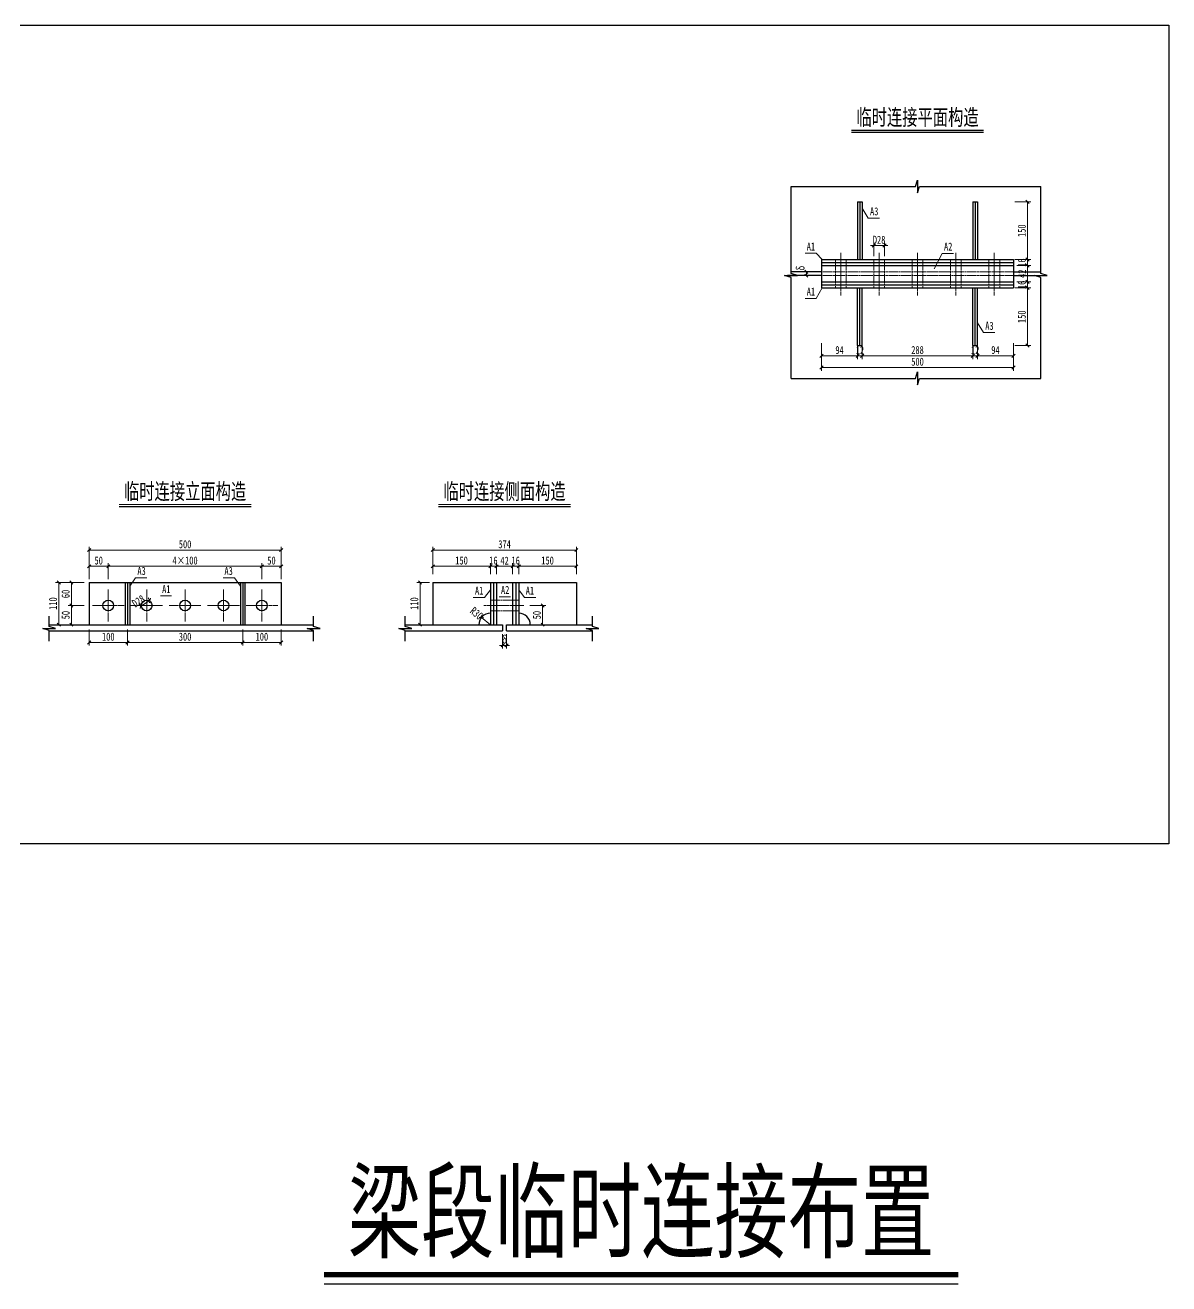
# Model space of a CAD drawing. Header units: millimetres. Extents: x 144887 to 156007, y -97691 to -90952.
# Drawn here: x 149073 to 152051, y -94229 to -90952 of the extents above; entities that cross this region are included whole.
import ezdxf
from ezdxf.enums import TextEntityAlignment as Align

# ---------------------------------------------------------------- set-up
doc = ezdxf.new("R2010")
doc.units = ezdxf.units.MM
doc.linetypes.add('CENTER2', pattern=[28.575, 19.05, -3.175, 3.175, -3.175])
doc.linetypes.add('DASHED', pattern=[0.75, 0.5, -0.25])
doc.layers.get('Defpoints').update_dxf_attribs({"color": 8})
for name, color, linetype, lineweight in [('中心线', 2, 'CENTER2', 15), ('文字', 7, 'Continuous', 15), ('标注线及字体', 2, 'Continuous', 15), ('细实线', 4, 'Continuous', 15), ('虚线', 7, 'DASHED', 13), ('钢板粗线', 1, 'Continuous', 25)]:
    doc.layers.add(name, color=color, linetype=linetype, lineweight=lineweight)
doc.styles.add('111', font='', dxfattribs={"width": 0.7})
doc.styles.add('BM_Dim', font='', dxfattribs={"width": 0.85})
doc.styles.get('111').set_extended_font_data('仿宋_GB2312')
doc.styles.get('BM_Dim').set_extended_font_data('仿宋_GB2312')
doc.dimstyles.new('200', dxfattribs={"dimscale": 0, "dimtxt": 2.5, "dimasz": 1, "dimexe": 1, "dimexo": 1, "dimgap": 0.6, "dimtad": 1, "dimdec": 0, "dimdsep": 46, "dimtxsty": '111', "dimblk": 'OBLIQUE', "dimcen": 0, "dimclrd": 4, "dimclre": 4, "dimclrt": 4, "dimadec": 1, "dimazin": 2, "dimtfac": 1, "dimtdec": 0, "dimtix": 1, "dimtmove": 2, "dimatfit": 3, "dimfxl": 4, "dimfxlon": 1, "dimtolj": 1, "dimlwd": -1, "dimlwe": -1, "dimarcsym": 0})

# ---------------------------------------------------------------- blocks, each defined once
blk = doc.blocks.new('_Oblique')
at = {"color": 0, "linetype": 'ByBlock', "lineweight": -2}
blk.add_line((-0.5, -0.5), (0.5, 0.5), dxfattribs=at)
blk = doc.blocks.new('*D816')
at = {"layer": 'Defpoints', "color": 0}
for p in [(149239.2, -92360.7), (149239.2, -92403), (149289.2, -92408)]:
    blk.add_point(p, dxfattribs=at)
at = {"layer": '细实线', "color": 4}
for p, q in [((149239.2, -92394), (149239.2, -92352.4)), ((149289.2, -92394), (149289.2, -92352.4)), ((149289.2, -92360.7), (149239.2, -92360.7))]:
    blk.add_line(p, q, dxfattribs=at)
at = {"layer": '细实线', "color": 4, "xscale": 8.333333333333332, "yscale": 8.333333333333332, "zscale": 8.333333333333332, "rotation": 180}
blk.add_blockref('_Oblique', (149239.2, -92360.7), dxfattribs=at)
at = {"layer": '细实线', "color": 4, "xscale": 8.333333333333332, "yscale": 8.333333333333332, "zscale": 8.333333333333332}
blk.add_blockref('_Oblique', (149289.2, -92360.7), dxfattribs=at)
at = {"layer": '细实线', "color": 4, "insert": (149264.2, -92345.8), "char_height": 20.83, "attachment_point": 5, "style": '111'}
blk.add_mtext('\\A1;50', dxfattribs=at)
blk = doc.blocks.new('*D817')
at = {"layer": 'Defpoints', "color": 0}
for p in [(149289.2, -92360.7), (149289.2, -92403), (149689.2, -92403)]:
    blk.add_point(p, dxfattribs=at)
at = {"layer": '细实线', "color": 4}
for p, q in [((149289.2, -92394), (149289.2, -92352.4)), ((149689.2, -92394), (149689.2, -92352.4)), ((149689.2, -92360.7), (149289.2, -92360.7))]:
    blk.add_line(p, q, dxfattribs=at)
at = {"layer": '细实线', "color": 4, "xscale": 8.333333333333332, "yscale": 8.333333333333332, "zscale": 8.333333333333332, "rotation": 180}
blk.add_blockref('_Oblique', (149289.2, -92360.7), dxfattribs=at)
at = {"layer": '细实线', "color": 4, "xscale": 8.333333333333332, "yscale": 8.333333333333332, "zscale": 8.333333333333332}
blk.add_blockref('_Oblique', (149689.2, -92360.7), dxfattribs=at)
at = {"layer": '细实线', "color": 4, "insert": (149489.2, -92345.8), "char_height": 20.83, "attachment_point": 5, "style": '111'}
blk.add_mtext('\\A1;4×100', dxfattribs=at)
blk = doc.blocks.new('*D818')
at = {"layer": 'Defpoints', "color": 0}
for p in [(149739.2, -92360.7), (149689.2, -92403), (149739.2, -92403)]:
    blk.add_point(p, dxfattribs=at)
at = {"layer": '细实线', "color": 4}
for p, q in [((149689.2, -92394), (149689.2, -92352.4)), ((149739.2, -92394), (149739.2, -92352.4)), ((149689.2, -92360.7), (149739.2, -92360.7))]:
    blk.add_line(p, q, dxfattribs=at)
at = {"layer": '细实线', "color": 4, "xscale": 8.333333333333332, "yscale": 8.333333333333332, "zscale": 8.333333333333332, "rotation": 180}
blk.add_blockref('_Oblique', (149689.2, -92360.7), dxfattribs=at)
at = {"layer": '细实线', "color": 4, "xscale": 8.333333333333332, "yscale": 8.333333333333332, "zscale": 8.333333333333332}
blk.add_blockref('_Oblique', (149739.2, -92360.7), dxfattribs=at)
at = {"layer": '细实线', "color": 4, "insert": (149714.2, -92345.8), "char_height": 20.83, "attachment_point": 5, "style": '111'}
blk.add_mtext('\\A1;50', dxfattribs=at)
blk = doc.blocks.new('*D819')
at = {"layer": 'Defpoints', "color": 0}
for p in [(149739.2, -92318.4), (149239.2, -92389.3), (149739.2, -92389.3)]:
    blk.add_point(p, dxfattribs=at)
at = {"layer": '细实线', "color": 4}
for p, q in [((149239.2, -92351.8), (149239.2, -92310.1)), ((149239.2, -92318.4), (149739.2, -92318.4)), ((149739.2, -92351.8), (149739.2, -92310.1))]:
    blk.add_line(p, q, dxfattribs=at)
at = {"layer": '细实线', "color": 4, "xscale": 8.333333333333332, "yscale": 8.333333333333332, "zscale": 8.333333333333332, "rotation": 180}
blk.add_blockref('_Oblique', (149239.2, -92318.4), dxfattribs=at)
at = {"layer": '细实线', "color": 4, "xscale": 8.333333333333332, "yscale": 8.333333333333332, "zscale": 8.333333333333332}
blk.add_blockref('_Oblique', (149739.2, -92318.4), dxfattribs=at)
at = {"layer": '细实线', "color": 4, "insert": (149489.2, -92303.5), "char_height": 20.83, "attachment_point": 5, "style": '111'}
blk.add_mtext('\\A1;500', dxfattribs=at)
blk = doc.blocks.new('*D820')
at = {"layer": 'Defpoints', "color": 0}
for p in [(149252.9, -92402.8), (149193.1, -92462.8), (149252.9, -92462.8)]:
    blk.add_point(p, dxfattribs=at)
at = {"layer": '细实线', "color": 4}
for p, q in [((149226.4, -92402.8), (149184.7, -92402.8)), ((149193.1, -92402.8), (149193.1, -92462.8)), ((149226.4, -92462.8), (149184.7, -92462.8))]:
    blk.add_line(p, q, dxfattribs=at)
at = {"layer": '细实线', "color": 4, "xscale": 8.333333333333332, "yscale": 8.333333333333332, "zscale": 8.333333333333332}
for p, rotation in [((149193.1, -92402.8), 90), ((149193.1, -92462.8), 270)]:
    blk.add_blockref('_Oblique', p, dxfattribs=dict(at, rotation=rotation))
at = {"layer": '细实线', "color": 4, "insert": (149178.2, -92432.8), "char_height": 20.83, "attachment_point": 5, "rotation": 90, "style": '111'}
blk.add_mtext('\\A1;60', dxfattribs=at)
blk = doc.blocks.new('*D821')
at = {"layer": 'Defpoints', "color": 0}
for p in [(149287.4, -92462.8), (149193.1, -92512.8), (149258, -92512.8)]:
    blk.add_point(p, dxfattribs=at)
at = {"layer": '细实线', "color": 4}
for p, q in [((149226.4, -92462.8), (149184.7, -92462.8)), ((149193.1, -92462.8), (149193.1, -92512.8)), ((149226.4, -92512.8), (149184.7, -92512.8))]:
    blk.add_line(p, q, dxfattribs=at)
at = {"layer": '细实线', "color": 4, "xscale": 8.333333333333332, "yscale": 8.333333333333332, "zscale": 8.333333333333332}
for p, rotation in [((149193.1, -92462.8), 90), ((149193.1, -92512.8), 270)]:
    blk.add_blockref('_Oblique', p, dxfattribs=dict(at, rotation=rotation))
at = {"layer": '细实线', "color": 4, "insert": (149178.2, -92487.8), "char_height": 20.83, "attachment_point": 5, "rotation": 90, "style": '111'}
blk.add_mtext('\\A1;50', dxfattribs=at)
blk = doc.blocks.new('*D822')
at = {"layer": 'Defpoints', "color": 0}
for p in [(149239.2, -92402.8), (149160.2, -92512.8), (149239.2, -92512.8)]:
    blk.add_point(p, dxfattribs=at)
at = {"layer": '细实线', "color": 4}
for p, q in [((149193.5, -92402.8), (149151.8, -92402.8)), ((149160.2, -92402.8), (149160.2, -92512.8)), ((149193.5, -92512.8), (149151.8, -92512.8))]:
    blk.add_line(p, q, dxfattribs=at)
at = {"layer": '细实线', "color": 4, "xscale": 8.333333333333332, "yscale": 8.333333333333332, "zscale": 8.333333333333332}
for p, rotation in [((149160.2, -92402.8), 90), ((149160.2, -92512.8), 270)]:
    blk.add_blockref('_Oblique', p, dxfattribs=dict(at, rotation=rotation))
at = {"layer": '细实线', "color": 4, "insert": (149145.3, -92457.8), "char_height": 20.83, "attachment_point": 5, "rotation": 90, "style": '111'}
blk.add_mtext('\\A1;110', dxfattribs=at)
blk = doc.blocks.new('*D823')
at = {"layer": 'Defpoints', "color": 0}
for p in [(149239.2, -92512.8), (149339.2, -92512.8), (149339.2, -92559.1)]:
    blk.add_point(p, dxfattribs=at)
at = {"layer": '细实线', "color": 4}
for p, q in [((149239.2, -92525.7), (149239.2, -92567.4)), ((149339.2, -92525.7), (149339.2, -92567.4)), ((149239.2, -92559.1), (149339.2, -92559.1))]:
    blk.add_line(p, q, dxfattribs=at)
at = {"layer": '细实线', "color": 4, "xscale": 8.333333333333332, "yscale": 8.333333333333332, "zscale": 8.333333333333332, "rotation": 180}
blk.add_blockref('_Oblique', (149239.2, -92559.1), dxfattribs=at)
at = {"layer": '细实线', "color": 4, "xscale": 8.333333333333332, "yscale": 8.333333333333332, "zscale": 8.333333333333332}
blk.add_blockref('_Oblique', (149339.2, -92559.1), dxfattribs=at)
at = {"layer": '细实线', "color": 4, "insert": (149289.2, -92544.2), "char_height": 20.83, "attachment_point": 5, "style": '111'}
blk.add_mtext('\\A1;100', dxfattribs=at)
blk = doc.blocks.new('*D824')
at = {"layer": 'Defpoints', "color": 0}
for p in [(149339.2, -92512.8), (149639.2, -92512.8), (149639.2, -92559.1)]:
    blk.add_point(p, dxfattribs=at)
at = {"layer": '细实线', "color": 4}
for p, q in [((149339.2, -92525.7), (149339.2, -92567.4)), ((149639.2, -92525.7), (149639.2, -92567.4)), ((149339.2, -92559.1), (149639.2, -92559.1))]:
    blk.add_line(p, q, dxfattribs=at)
at = {"layer": '细实线', "color": 4, "xscale": 8.333333333333332, "yscale": 8.333333333333332, "zscale": 8.333333333333332, "rotation": 180}
blk.add_blockref('_Oblique', (149339.2, -92559.1), dxfattribs=at)
at = {"layer": '细实线', "color": 4, "xscale": 8.333333333333332, "yscale": 8.333333333333332, "zscale": 8.333333333333332}
blk.add_blockref('_Oblique', (149639.2, -92559.1), dxfattribs=at)
at = {"layer": '细实线', "color": 4, "insert": (149489.2, -92544.2), "char_height": 20.83, "attachment_point": 5, "style": '111'}
blk.add_mtext('\\A1;300', dxfattribs=at)
blk = doc.blocks.new('*D825')
at = {"layer": 'Defpoints', "color": 0}
for p in [(149639.2, -92512.8), (149739.2, -92512.8), (149639.2, -92559.1)]:
    blk.add_point(p, dxfattribs=at)
at = {"layer": '细实线', "color": 4}
for p, q in [((149639.2, -92525.7), (149639.2, -92567.4)), ((149739.2, -92525.7), (149739.2, -92567.4)), ((149739.2, -92559.1), (149639.2, -92559.1))]:
    blk.add_line(p, q, dxfattribs=at)
at = {"layer": '细实线', "color": 4, "xscale": 8.333333333333332, "yscale": 8.333333333333332, "zscale": 8.333333333333332, "rotation": 180}
blk.add_blockref('_Oblique', (149639.2, -92559.1), dxfattribs=at)
at = {"layer": '细实线', "color": 4, "xscale": 8.333333333333332, "yscale": 8.333333333333332, "zscale": 8.333333333333332}
blk.add_blockref('_Oblique', (149739.2, -92559.1), dxfattribs=at)
at = {"layer": '细实线', "color": 4, "insert": (149689.2, -92544.2), "char_height": 20.83, "attachment_point": 5, "style": '111'}
blk.add_mtext('\\A1;100', dxfattribs=at)
blk = doc.blocks.new('*D826')
at = {"layer": 'Defpoints', "color": 0}
for p in [(149397.6, -92449.8), (149401.1, -92455.4), (149377.4, -92470.3)]:
    blk.add_point(p, dxfattribs=at)
at = {"layer": '细实线', "color": 4}
for p, q in [((149373.9, -92464.7), (149397.6, -92449.8)), ((149397.6, -92449.8), (149393.2, -92442.8)), ((149373.9, -92464.7), (149369.5, -92457.7))]:
    blk.add_line(p, q, dxfattribs=at)
at = {"layer": '细实线', "color": 4, "xscale": 8.333333333333332, "yscale": 8.333333333333332, "zscale": 8.333333333333332}
for p, rotation in [((149397.6, -92449.8), 32.07266746286147), ((149373.9, -92464.7), 212.0726674628615)]:
    blk.add_blockref('_Oblique', p, dxfattribs=dict(at, rotation=rotation))
at = {"layer": '细实线', "color": 4, "insert": (149367.7, -92451.5), "char_height": 20.83, "attachment_point": 5, "rotation": 32.0727, "style": '111'}
blk.add_mtext('\\A1;D28', dxfattribs=at)
blk = doc.blocks.new('*D827')
at = {"layer": 'Defpoints', "color": 0}
for p in [(150134.1, -92389.3), (150284.1, -92360.7), (150284.1, -92389.3)]:
    blk.add_point(p, dxfattribs=at)
at = {"layer": '细实线', "color": 4}
for p, q in [((150134.1, -92381), (150134.1, -92352.4)), ((150284.1, -92381), (150284.1, -92352.4)), ((150134.1, -92360.7), (150284.1, -92360.7))]:
    blk.add_line(p, q, dxfattribs=at)
at = {"layer": '细实线', "color": 4, "xscale": 8.333333333333332, "yscale": 8.333333333333332, "zscale": 8.333333333333332, "rotation": 180}
blk.add_blockref('_Oblique', (150134.1, -92360.7), dxfattribs=at)
at = {"layer": '细实线', "color": 4, "xscale": 8.333333333333332, "yscale": 8.333333333333332, "zscale": 8.333333333333332}
blk.add_blockref('_Oblique', (150284.1, -92360.7), dxfattribs=at)
at = {"layer": '细实线', "color": 4, "insert": (150209.1, -92345.8), "char_height": 20.83, "attachment_point": 5, "style": '111'}
blk.add_mtext('\\A1;150', dxfattribs=at)
blk = doc.blocks.new('*D828')
at = {"layer": 'Defpoints', "color": 0}
for p in [(150284.1, -92389.3), (150300.1, -92360.7), (150300.1, -92389.3)]:
    blk.add_point(p, dxfattribs=at)
at = {"layer": '细实线', "color": 4}
for p, q in [((150284.1, -92381), (150284.1, -92352.4)), ((150300.1, -92381), (150300.1, -92352.4)), ((150284.1, -92360.7), (150275.7, -92360.7)), ((150284.1, -92360.7), (150300.1, -92360.7)), ((150300.1, -92360.7), (150308.4, -92360.7))]:
    blk.add_line(p, q, dxfattribs=at)
at = {"layer": '细实线', "color": 4, "xscale": 8.333333333333332, "yscale": 8.333333333333332, "zscale": 8.333333333333332}
blk.add_blockref('_Oblique', (150284.1, -92360.7), dxfattribs=at)
at = {"layer": '细实线', "color": 4, "xscale": 8.333333333333332, "yscale": 8.333333333333332, "zscale": 8.333333333333332, "rotation": 180}
blk.add_blockref('_Oblique', (150300.1, -92360.7), dxfattribs=at)
at = {"layer": '细实线', "color": 4, "insert": (150292.1, -92345.8), "char_height": 20.83, "attachment_point": 5, "style": '111'}
blk.add_mtext('\\A1;16', dxfattribs=at)
blk = doc.blocks.new('*D829')
at = {"layer": 'Defpoints', "color": 0}
for p in [(150300.1, -92389.3), (150342.1, -92360.7), (150342.1, -92389.3)]:
    blk.add_point(p, dxfattribs=at)
at = {"layer": '细实线', "color": 4}
for p, q in [((150300.1, -92381), (150300.1, -92352.4)), ((150342.1, -92381), (150342.1, -92352.4)), ((150300.1, -92360.7), (150342.1, -92360.7))]:
    blk.add_line(p, q, dxfattribs=at)
at = {"layer": '细实线', "color": 4, "xscale": 8.333333333333332, "yscale": 8.333333333333332, "zscale": 8.333333333333332, "rotation": 180}
blk.add_blockref('_Oblique', (150300.1, -92360.7), dxfattribs=at)
at = {"layer": '细实线', "color": 4, "xscale": 8.333333333333332, "yscale": 8.333333333333332, "zscale": 8.333333333333332}
blk.add_blockref('_Oblique', (150342.1, -92360.7), dxfattribs=at)
at = {"layer": '细实线', "color": 4, "insert": (150321.1, -92346), "char_height": 20.83, "attachment_point": 5, "style": '111'}
blk.add_mtext('\\A1;42', dxfattribs=at)
blk = doc.blocks.new('*D830')
at = {"layer": 'Defpoints', "color": 0}
for p in [(150358.1, -92360.7), (150358.1, -92389.3), (150508.1, -92389.3)]:
    blk.add_point(p, dxfattribs=at)
at = {"layer": '细实线', "color": 4}
for p, q in [((150358.1, -92381), (150358.1, -92352.4)), ((150508.1, -92381), (150508.1, -92352.4)), ((150508.1, -92360.7), (150358.1, -92360.7))]:
    blk.add_line(p, q, dxfattribs=at)
at = {"layer": '细实线', "color": 4, "xscale": 8.333333333333332, "yscale": 8.333333333333332, "zscale": 8.333333333333332, "rotation": 180}
blk.add_blockref('_Oblique', (150358.1, -92360.7), dxfattribs=at)
at = {"layer": '细实线', "color": 4, "xscale": 8.333333333333332, "yscale": 8.333333333333332, "zscale": 8.333333333333332}
blk.add_blockref('_Oblique', (150508.1, -92360.7), dxfattribs=at)
at = {"layer": '细实线', "color": 4, "insert": (150433.1, -92345.8), "char_height": 20.83, "attachment_point": 5, "style": '111'}
blk.add_mtext('\\A1;150', dxfattribs=at)
blk = doc.blocks.new('*D831')
at = {"layer": 'Defpoints', "color": 0}
for p in [(150342.1, -92360.7), (150342.1, -92389.3), (150358.1, -92389.3)]:
    blk.add_point(p, dxfattribs=at)
at = {"layer": '细实线', "color": 4}
for p, q in [((150342.1, -92381), (150342.1, -92352.4)), ((150358.1, -92381), (150358.1, -92352.4)), ((150342.1, -92360.7), (150333.7, -92360.7)), ((150358.1, -92360.7), (150342.1, -92360.7)), ((150358.1, -92360.7), (150366.4, -92360.7))]:
    blk.add_line(p, q, dxfattribs=at)
at = {"layer": '细实线', "color": 4, "xscale": 8.333333333333332, "yscale": 8.333333333333332, "zscale": 8.333333333333332}
blk.add_blockref('_Oblique', (150342.1, -92360.7), dxfattribs=at)
at = {"layer": '细实线', "color": 4, "xscale": 8.333333333333332, "yscale": 8.333333333333332, "zscale": 8.333333333333332, "rotation": 180}
blk.add_blockref('_Oblique', (150358.1, -92360.7), dxfattribs=at)
at = {"layer": '细实线', "color": 4, "insert": (150350.1, -92345.8), "char_height": 20.83, "attachment_point": 5, "style": '111'}
blk.add_mtext('\\A1;16', dxfattribs=at)
blk = doc.blocks.new('*D832')
at = {"layer": 'Defpoints', "color": 0}
for p in [(150508.1, -92318.4), (150134.1, -92389.3), (150508.1, -92389.3)]:
    blk.add_point(p, dxfattribs=at)
at = {"layer": '细实线', "color": 4}
for p, q in [((150134.1, -92351.8), (150134.1, -92310.1)), ((150134.1, -92318.4), (150508.1, -92318.4)), ((150508.1, -92351.8), (150508.1, -92310.1))]:
    blk.add_line(p, q, dxfattribs=at)
at = {"layer": '细实线', "color": 4, "xscale": 8.333333333333332, "yscale": 8.333333333333332, "zscale": 8.333333333333332, "rotation": 180}
blk.add_blockref('_Oblique', (150134.1, -92318.4), dxfattribs=at)
at = {"layer": '细实线', "color": 4, "xscale": 8.333333333333332, "yscale": 8.333333333333332, "zscale": 8.333333333333332}
blk.add_blockref('_Oblique', (150508.1, -92318.4), dxfattribs=at)
at = {"layer": '细实线', "color": 4, "insert": (150321.1, -92303.5), "char_height": 20.83, "attachment_point": 5, "style": '111'}
blk.add_mtext('\\A1;374', dxfattribs=at)
blk = doc.blocks.new('*D833')
at = {"layer": 'Defpoints', "color": 0}
for p in [(150134.1, -92402.8), (150101, -92512.8), (150134.1, -92512.8)]:
    blk.add_point(p, dxfattribs=at)
at = {"layer": '细实线', "color": 4}
for p, q in [((150125.7, -92402.8), (150092.6, -92402.8)), ((150101, -92402.8), (150101, -92512.8)), ((150125.7, -92512.8), (150092.6, -92512.8))]:
    blk.add_line(p, q, dxfattribs=at)
at = {"layer": '细实线', "color": 4, "xscale": 8.333333333333332, "yscale": 8.333333333333332, "zscale": 8.333333333333332}
for p, rotation in [((150101, -92402.8), 90), ((150101, -92512.8), 270)]:
    blk.add_blockref('_Oblique', p, dxfattribs=dict(at, rotation=rotation))
at = {"layer": '细实线', "color": 4, "insert": (150086.1, -92457.8), "char_height": 20.83, "attachment_point": 5, "rotation": 90, "style": '111'}
blk.add_mtext('\\A1;110', dxfattribs=at)
blk = doc.blocks.new('*D834')
at = {"layer": 'Defpoints', "color": 0}
for p in [(150371.1, -92462.8), (150358.1, -92512.8), (150420.2, -92512.8)]:
    blk.add_point(p, dxfattribs=at)
at = {"layer": '细实线', "color": 4}
for p, q in [((150386.9, -92462.8), (150428.5, -92462.8)), ((150420.2, -92462.8), (150420.2, -92512.8)), ((150386.9, -92512.8), (150428.5, -92512.8))]:
    blk.add_line(p, q, dxfattribs=at)
at = {"layer": '细实线', "color": 4, "xscale": 8.333333333333332, "yscale": 8.333333333333332, "zscale": 8.333333333333332}
for p, rotation in [((150420.2, -92462.8), 90), ((150420.2, -92512.8), 270)]:
    blk.add_blockref('_Oblique', p, dxfattribs=dict(at, rotation=rotation))
at = {"layer": '细实线', "color": 4, "insert": (150405.3, -92487.8), "char_height": 20.83, "attachment_point": 5, "rotation": 90, "style": '111'}
blk.add_mtext('\\A1;50', dxfattribs=at)
blk = doc.blocks.new('*D835')
at = {"layer": 'Defpoints', "color": 0}
for p in [(150260.9, -92493.7), (150284.1, -92512.8)]:
    blk.add_point(p, dxfattribs=at)
at = {"layer": '细实线', "color": 4}
for p in [(150260.9, -92493.7), (150284.1, -92512.8)]:
    blk.add_line(p, (150260.9, -92493.7), dxfattribs=at)
at = {"layer": '细实线', "color": 4, "xscale": 8.333333333333332, "yscale": 8.333333333333332, "zscale": 8.333333333333332, "rotation": 320.4011277066479}
blk.add_blockref('_Oblique', (150260.9, -92493.7), dxfattribs=at)
at = {"layer": '细实线', "color": 4, "insert": (150248.2, -92483.2), "char_height": 20.83, "attachment_point": 5, "rotation": 320.4011, "style": '111'}
blk.add_mtext('\\A1;R30', dxfattribs=at)
blk = doc.blocks.new('*D836')
at = {"layer": 'Defpoints', "color": 0}
for p in [(150316.1, -92528.8), (150326.1, -92528.8), (150326.1, -92566.6)]:
    blk.add_point(p, dxfattribs=at)
at = {"layer": '细实线', "color": 4}
for p, q in [((150316.1, -92537.2), (150316.1, -92574.9)), ((150326.1, -92537.2), (150326.1, -92574.9)), ((150316.1, -92566.6), (150307.7, -92566.6)), ((150316.1, -92566.6), (150326.1, -92566.6)), ((150326.1, -92566.6), (150334.4, -92566.6))]:
    blk.add_line(p, q, dxfattribs=at)
at = {"layer": '细实线', "color": 4, "xscale": 8.333333333333332, "yscale": 8.333333333333332, "zscale": 8.333333333333332}
blk.add_blockref('_Oblique', (150316.1, -92566.6), dxfattribs=at)
at = {"layer": '细实线', "color": 4, "xscale": 8.333333333333332, "yscale": 8.333333333333332, "zscale": 8.333333333333332, "rotation": 180}
blk.add_blockref('_Oblique', (150326.1, -92566.6), dxfattribs=at)
at = {"layer": '细实线', "color": 4, "insert": (150321.1, -92551.5), "char_height": 20.83, "attachment_point": 5, "style": '111'}
blk.add_mtext('\\A1;δ', dxfattribs=at)
blk = doc.blocks.new('*D837')
at = {"layer": 'Defpoints', "color": 0}
for p in [(151107.1, -91603.9), (151161.9, -91593.9), (151161.9, -91603.9)]:
    blk.add_point(p, dxfattribs=at)
at = {"layer": '细实线', "color": 4}
for p, q in [((151140.4, -91593.9), (151098.8, -91593.9)), ((151140.4, -91603.9), (151098.8, -91603.9)), ((151107.1, -91593.9), (151107.1, -91603.9))]:
    blk.add_line(p, q, dxfattribs=at)
at = {"layer": '细实线', "color": 4, "xscale": 8.333333333333332, "yscale": 8.333333333333332, "zscale": 8.333333333333332}
for p, rotation in [((151107.1, -91593.9), 90), ((151107.1, -91603.9), 270)]:
    blk.add_blockref('_Oblique', p, dxfattribs=dict(at, rotation=rotation))
at = {"layer": '细实线', "color": 4, "insert": (151092, -91584.5), "char_height": 20.83, "attachment_point": 5, "rotation": 90, "style": '111'}
blk.add_mtext('\\A1;δ', dxfattribs=at)
blk = doc.blocks.new('*D838')
at = {"layer": 'Defpoints', "color": 0}
for p in [(151146.5, -91630.3), (151240.5, -91630.3), (151240.5, -91812.6)]:
    blk.add_point(p, dxfattribs=at)
at = {"layer": '细实线', "color": 4}
for p, q in [((151146.5, -91779.3), (151146.5, -91821)), ((151240.5, -91779.3), (151240.5, -91821)), ((151146.5, -91812.6), (151240.5, -91812.6))]:
    blk.add_line(p, q, dxfattribs=at)
at = {"layer": '细实线', "color": 4, "xscale": 8.333333333333332, "yscale": 8.333333333333332, "zscale": 8.333333333333332, "rotation": 180}
blk.add_blockref('_Oblique', (151146.5, -91812.6), dxfattribs=at)
at = {"layer": '细实线', "color": 4, "xscale": 8.333333333333332, "yscale": 8.333333333333332, "zscale": 8.333333333333332}
blk.add_blockref('_Oblique', (151240.5, -91812.6), dxfattribs=at)
at = {"layer": '细实线', "color": 4, "insert": (151193.5, -91797.7), "char_height": 20.83, "attachment_point": 5, "style": '111'}
blk.add_mtext('\\A1;94', dxfattribs=at)
blk = doc.blocks.new('*D839')
at = {"layer": 'Defpoints', "color": 0}
for p in [(151240.5, -91780.3), (151252.5, -91780.3), (151252.5, -91812.6)]:
    blk.add_point(p, dxfattribs=at)
at = {"layer": '细实线', "color": 4}
for p, q in [((151240.5, -91788.6), (151240.5, -91821)), ((151252.5, -91788.6), (151252.5, -91821)), ((151240.5, -91812.6), (151232.2, -91812.6)), ((151240.5, -91812.6), (151252.5, -91812.6)), ((151252.5, -91812.6), (151260.9, -91812.6))]:
    blk.add_line(p, q, dxfattribs=at)
at = {"layer": '细实线', "color": 4, "xscale": 8.333333333333332, "yscale": 8.333333333333332, "zscale": 8.333333333333332}
blk.add_blockref('_Oblique', (151240.5, -91812.6), dxfattribs=at)
at = {"layer": '细实线', "color": 4, "xscale": 8.333333333333332, "yscale": 8.333333333333332, "zscale": 8.333333333333332, "rotation": 180}
blk.add_blockref('_Oblique', (151252.5, -91812.6), dxfattribs=at)
at = {"layer": '细实线', "color": 4, "insert": (151246.5, -91797.9), "char_height": 20.83, "attachment_point": 5, "style": '111'}
blk.add_mtext('\\A1;12', dxfattribs=at)
blk = doc.blocks.new('*D840')
at = {"layer": 'Defpoints', "color": 0}
for p in [(151252.5, -91630.3), (151540.5, -91630.3), (151540.5, -91812.6)]:
    blk.add_point(p, dxfattribs=at)
at = {"layer": '细实线', "color": 4}
for p, q in [((151252.5, -91779.3), (151252.5, -91821)), ((151540.5, -91779.3), (151540.5, -91821)), ((151252.5, -91812.6), (151540.5, -91812.6))]:
    blk.add_line(p, q, dxfattribs=at)
at = {"layer": '细实线', "color": 4, "xscale": 8.333333333333332, "yscale": 8.333333333333332, "zscale": 8.333333333333332, "rotation": 180}
blk.add_blockref('_Oblique', (151252.5, -91812.6), dxfattribs=at)
at = {"layer": '细实线', "color": 4, "xscale": 8.333333333333332, "yscale": 8.333333333333332, "zscale": 8.333333333333332}
blk.add_blockref('_Oblique', (151540.5, -91812.6), dxfattribs=at)
at = {"layer": '细实线', "color": 4, "insert": (151396.5, -91797.7), "char_height": 20.83, "attachment_point": 5, "style": '111'}
blk.add_mtext('\\A1;288', dxfattribs=at)
blk = doc.blocks.new('*D841')
at = {"layer": 'Defpoints', "color": 0}
for p in [(151552.5, -91630.3), (151646.5, -91630.3), (151552.5, -91812.6)]:
    blk.add_point(p, dxfattribs=at)
at = {"layer": '细实线', "color": 4}
for p, q in [((151552.5, -91779.3), (151552.5, -91821)), ((151646.5, -91779.3), (151646.5, -91821)), ((151646.5, -91812.6), (151552.5, -91812.6))]:
    blk.add_line(p, q, dxfattribs=at)
at = {"layer": '细实线', "color": 4, "xscale": 8.333333333333332, "yscale": 8.333333333333332, "zscale": 8.333333333333332, "rotation": 180}
blk.add_blockref('_Oblique', (151552.5, -91812.6), dxfattribs=at)
at = {"layer": '细实线', "color": 4, "xscale": 8.333333333333332, "yscale": 8.333333333333332, "zscale": 8.333333333333332}
blk.add_blockref('_Oblique', (151646.5, -91812.6), dxfattribs=at)
at = {"layer": '细实线', "color": 4, "insert": (151599.5, -91797.7), "char_height": 20.83, "attachment_point": 5, "style": '111'}
blk.add_mtext('\\A1;94', dxfattribs=at)
blk = doc.blocks.new('*D842')
at = {"layer": 'Defpoints', "color": 0}
for p in [(151540.5, -91780.3), (151552.5, -91780.3), (151540.5, -91812.6)]:
    blk.add_point(p, dxfattribs=at)
at = {"layer": '细实线', "color": 4}
for p, q in [((151540.5, -91788.6), (151540.5, -91821)), ((151552.5, -91788.6), (151552.5, -91821)), ((151540.5, -91812.6), (151532.2, -91812.6)), ((151552.5, -91812.6), (151540.5, -91812.6)), ((151552.5, -91812.6), (151560.9, -91812.6))]:
    blk.add_line(p, q, dxfattribs=at)
at = {"layer": '细实线', "color": 4, "xscale": 8.333333333333332, "yscale": 8.333333333333332, "zscale": 8.333333333333332}
blk.add_blockref('_Oblique', (151540.5, -91812.6), dxfattribs=at)
at = {"layer": '细实线', "color": 4, "xscale": 8.333333333333332, "yscale": 8.333333333333332, "zscale": 8.333333333333332, "rotation": 180}
blk.add_blockref('_Oblique', (151552.5, -91812.6), dxfattribs=at)
at = {"layer": '细实线', "color": 4, "insert": (151546.5, -91797.9), "char_height": 20.83, "attachment_point": 5, "style": '111'}
blk.add_mtext('\\A1;12', dxfattribs=at)
blk = doc.blocks.new('*D843')
at = {"layer": 'Defpoints', "color": 0}
for p in [(151146.5, -91653.3), (151646.5, -91653.3), (151646.5, -91843)]:
    blk.add_point(p, dxfattribs=at)
at = {"layer": '细实线', "color": 4}
for p, q in [((151146.5, -91809.7), (151146.5, -91851.4)), ((151646.5, -91809.7), (151646.5, -91851.4)), ((151146.5, -91843), (151646.5, -91843))]:
    blk.add_line(p, q, dxfattribs=at)
at = {"layer": '细实线', "color": 4, "xscale": 8.333333333333332, "yscale": 8.333333333333332, "zscale": 8.333333333333332, "rotation": 180}
blk.add_blockref('_Oblique', (151146.5, -91843), dxfattribs=at)
at = {"layer": '细实线', "color": 4, "xscale": 8.333333333333332, "yscale": 8.333333333333332, "zscale": 8.333333333333332}
blk.add_blockref('_Oblique', (151646.5, -91843), dxfattribs=at)
at = {"layer": '细实线', "color": 4, "insert": (151396.5, -91828.1), "char_height": 20.83, "attachment_point": 5, "style": '111'}
blk.add_mtext('\\A1;500', dxfattribs=at)
blk = doc.blocks.new('*D844')
at = {"layer": 'Defpoints', "color": 0}
for p in [(151552.5, -91635.9), (151552.5, -91785.9), (151683, -91785.9)]:
    blk.add_point(p, dxfattribs=at)
at = {"layer": '细实线', "color": 4}
for p, q in [((151649.7, -91635.9), (151691.4, -91635.9)), ((151683, -91635.9), (151683, -91785.9)), ((151649.7, -91785.9), (151691.4, -91785.9))]:
    blk.add_line(p, q, dxfattribs=at)
at = {"layer": '细实线', "color": 4, "xscale": 8.333333333333332, "yscale": 8.333333333333332, "zscale": 8.333333333333332}
for p, rotation in [((151683, -91635.9), 90), ((151683, -91785.9), 270)]:
    blk.add_blockref('_Oblique', p, dxfattribs=dict(at, rotation=rotation))
at = {"layer": '细实线', "color": 4, "insert": (151668.1, -91710.9), "char_height": 20.83, "attachment_point": 5, "rotation": 90, "style": '111'}
blk.add_mtext('\\A1;150', dxfattribs=at)
blk = doc.blocks.new('*D845')
at = {"layer": 'Defpoints', "color": 0}
for p in [(151646.5, -91619.9), (151646.5, -91635.9), (151683, -91619.9)]:
    blk.add_point(p, dxfattribs=at)
at = {"layer": '细实线', "color": 4}
for p, q in [((151654.9, -91619.9), (151691.4, -91619.9)), ((151654.9, -91635.9), (151691.4, -91635.9)), ((151683, -91619.9), (151683, -91611.6)), ((151683, -91635.9), (151683, -91619.9)), ((151683, -91635.9), (151683, -91644.3))]:
    blk.add_line(p, q, dxfattribs=at)
at = {"layer": '细实线', "color": 4, "xscale": 8.333333333333332, "yscale": 8.333333333333332, "zscale": 8.333333333333332}
for p, rotation in [((151683, -91619.9), 270), ((151683, -91635.9), 90)]:
    blk.add_blockref('_Oblique', p, dxfattribs=dict(at, rotation=rotation))
at = {"layer": '细实线', "color": 4, "insert": (151668.1, -91627.9), "char_height": 20.83, "attachment_point": 5, "rotation": 90, "style": '111'}
blk.add_mtext('\\A1;16', dxfattribs=at)
blk = doc.blocks.new('*D846')
at = {"layer": 'Defpoints', "color": 0}
for p in [(151646.5, -91577.9), (151683, -91577.9), (151646.5, -91619.9)]:
    blk.add_point(p, dxfattribs=at)
at = {"layer": '细实线', "color": 4}
for p, q in [((151654.9, -91577.9), (151691.4, -91577.9)), ((151683, -91619.9), (151683, -91577.9)), ((151654.9, -91619.9), (151691.4, -91619.9))]:
    blk.add_line(p, q, dxfattribs=at)
at = {"layer": '细实线', "color": 4, "xscale": 8.333333333333332, "yscale": 8.333333333333332, "zscale": 8.333333333333332}
for p, rotation in [((151683, -91577.9), 90), ((151683, -91619.9), 270)]:
    blk.add_blockref('_Oblique', p, dxfattribs=dict(at, rotation=rotation))
at = {"layer": '细实线', "color": 4, "insert": (151668.4, -91598.9), "char_height": 20.83, "attachment_point": 5, "rotation": 90, "style": '111'}
blk.add_mtext('\\A1;42', dxfattribs=at)
blk = doc.blocks.new('*D847')
at = {"layer": 'Defpoints', "color": 0}
for p in [(151552.5, -91411.9), (151683, -91411.9), (151552.5, -91561.9)]:
    blk.add_point(p, dxfattribs=at)
at = {"layer": '细实线', "color": 4}
for p, q in [((151649.7, -91411.9), (151691.4, -91411.9)), ((151683, -91561.9), (151683, -91411.9)), ((151649.7, -91561.9), (151691.4, -91561.9))]:
    blk.add_line(p, q, dxfattribs=at)
at = {"layer": '细实线', "color": 4, "xscale": 8.333333333333332, "yscale": 8.333333333333332, "zscale": 8.333333333333332}
for p, rotation in [((151683, -91411.9), 90), ((151683, -91561.9), 270)]:
    blk.add_blockref('_Oblique', p, dxfattribs=dict(at, rotation=rotation))
at = {"layer": '细实线', "color": 4, "insert": (151668.1, -91486.9), "char_height": 20.83, "attachment_point": 5, "rotation": 90, "style": '111'}
blk.add_mtext('\\A1;150', dxfattribs=at)
blk = doc.blocks.new('*D848')
at = {"layer": 'Defpoints', "color": 0}
for p in [(151646.5, -91561.9), (151646.5, -91577.9), (151683, -91577.9)]:
    blk.add_point(p, dxfattribs=at)
at = {"layer": '细实线', "color": 4}
for p, q in [((151654.9, -91561.9), (151691.4, -91561.9)), ((151683, -91561.9), (151683, -91553.6)), ((151683, -91561.9), (151683, -91577.9)), ((151654.9, -91577.9), (151691.4, -91577.9)), ((151683, -91577.9), (151683, -91586.3))]:
    blk.add_line(p, q, dxfattribs=at)
at = {"layer": '细实线', "color": 4, "xscale": 8.333333333333332, "yscale": 8.333333333333332, "zscale": 8.333333333333332}
for p, rotation in [((151683, -91561.9), 270), ((151683, -91577.9), 90)]:
    blk.add_blockref('_Oblique', p, dxfattribs=dict(at, rotation=rotation))
at = {"layer": '细实线', "color": 4, "insert": (151668.1, -91569.9), "char_height": 20.83, "attachment_point": 5, "rotation": 90, "style": '111'}
blk.add_mtext('\\A1;16', dxfattribs=at)
blk = doc.blocks.new('*D849')
at = {"layer": 'Defpoints', "color": 0}
for p in [(151310.5, -91525.6), (151282.5, -91561.9), (151310.5, -91561.9)]:
    blk.add_point(p, dxfattribs=at)
at = {"layer": '细实线', "color": 4}
for p, q in [((151282.5, -91525.6), (151274.2, -91525.6)), ((151282.5, -91553.6), (151282.5, -91517.2)), ((151282.5, -91525.6), (151310.5, -91525.6)), ((151310.5, -91553.6), (151310.5, -91517.2)), ((151310.5, -91525.6), (151318.9, -91525.6))]:
    blk.add_line(p, q, dxfattribs=at)
at = {"layer": '细实线', "color": 4, "xscale": 8.333333333333332, "yscale": 8.333333333333332, "zscale": 8.333333333333332}
blk.add_blockref('_Oblique', (151282.5, -91525.6), dxfattribs=at)
at = {"layer": '细实线', "color": 4, "xscale": 8.333333333333332, "yscale": 8.333333333333332, "zscale": 8.333333333333332, "rotation": 180}
blk.add_blockref('_Oblique', (151310.5, -91525.6), dxfattribs=at)
at = {"layer": '细实线', "color": 4, "insert": (151296.5, -91510.6), "char_height": 20.83, "attachment_point": 5, "style": '111'}
blk.add_mtext('\\A1;D28', dxfattribs=at)

msp = doc.modelspace()

# ---------------------------------------------------------------- linework, layer by layer
for p, q in [((151224.5, -91230.6), (151568.6, -91230.6)), ((149317.2, -92204.8), (149661.3, -92204.8)), ((150149, -92204.8), (150493.1, -92204.8)), ((149851.1, -94229.2), (151502.4, -94229.2))]:
    msp.add_line(p, q)
for points, const_width in [([(151224.5, -91225.6), (151568.6, -91225.6)], 3), ([(149317.2, -92199.8), (149661.3, -92199.8)], 3), ([(150149, -92199.8), (150493.1, -92199.8)], 3), ([(149851.1, -94205.2), (151502.4, -94205.2)], 14.4)]:
    msp.add_lwpolyline(points, dxfattribs=dict(const_width=const_width))
for points in [[(151067.1, -91871.5), (151067.1, -91608.6), (151050.5, -91603.6), (151083.8, -91603.6), (151067.1, -91598.6), (151067.1, -91592), (151067.1, -91372)], [(151067.1, -91372), (151391.5, -91372), (151396.5, -91355.4), (151396.5, -91388.7), (151401.5, -91372), (151408.2, -91372), (151717.8, -91372)], [(151717.8, -91871.5), (151717.8, -91608.6), (151701.1, -91603.6), (151734.5, -91603.6), (151717.8, -91598.6), (151717.8, -91592), (151717.8, -91372)], [(151067.1, -91871.5), (151391.5, -91871.5), (151396.5, -91854.8), (151396.5, -91888.2), (151401.5, -91871.5), (151408.2, -91871.5), (151717.8, -91871.5)], [(149135.1, -92556.1), (149135.1, -92527.7), (149118.4, -92522.7), (149151.7, -92522.7), (149135.1, -92517.7), (149135.1, -92511), (149135.1, -92490.5)], [(149824, -92556.1), (149824, -92527.7), (149807.3, -92522.7), (149840.7, -92522.7), (149824, -92517.7), (149824, -92511), (149824, -92490.5)], [(150062.7, -92556.1), (150062.7, -92527.7), (150046.1, -92522.7), (150079.4, -92522.7), (150062.7, -92517.7), (150062.7, -92511), (150062.7, -92490.5)], [(150550.2, -92556.1), (150550.2, -92527.7), (150533.5, -92522.7), (150566.8, -92522.7), (150550.2, -92517.7), (150550.2, -92511), (150550.2, -92490.5)]]:
    msp.add_lwpolyline(points)
at = {"layer": 'Defpoints'}
for p, q in [((151246.5, -91411.9), (151246.5, -91561.9)), ((151546.5, -91411.9), (151546.5, -91561.9)), ((151146.5, -91569.9), (151646.5, -91569.9)), ((151146.5, -91627.9), (151646.5, -91627.9)), ((151246.5, -91785.9), (151246.5, -91635.9)), ((151546.5, -91785.9), (151546.5, -91635.9)), ((149339.2, -92402.8), (149339.2, -92512.8)), ((149639.2, -92402.8), (149639.2, -92512.8)), ((150292.1, -92402.8), (150292.1, -92512.8)), ((150350.1, -92402.8), (150350.1, -92512.8))]:
    msp.add_line(p, q, dxfattribs=at)
msp.add_lwpolyline([(148842.6, -90951.7), (152050.9, -90951.7), (152050.9, -93083.4), (148842.6, -93083.4)], close=True, dxfattribs=at)
at = {"layer": '中心线', "ltscale": 0.3}
for p, q in [((151196.5, -91544.7), (151196.5, -91655.2)), ((151296.5, -91544.7), (151296.5, -91655.2)), ((151396.5, -91544.7), (151396.5, -91655.2)), ((151496.5, -91544.7), (151496.5, -91655.2)), ((151596.5, -91544.7), (151596.5, -91655.2)), ((149289.2, -92421.5), (149289.2, -92504.2)), ((149389.2, -92421.5), (149389.2, -92504.2)), ((149489.2, -92421.5), (149489.2, -92504.2)), ((149589.2, -92421.5), (149589.2, -92504.2)), ((149689.2, -92421.5), (149689.2, -92504.2)), ((149247.9, -92462.8), (149330.6, -92462.8)), ((149347.9, -92462.8), (149430.6, -92462.8)), ((149447.9, -92462.8), (149530.6, -92462.8)), ((149547.9, -92462.8), (149630.6, -92462.8)), ((149647.9, -92462.8), (149730.6, -92462.8)), ((150266.9, -92462.8), (150371.1, -92462.8))]:
    msp.add_line(p, q, dxfattribs=at)
at = {"layer": '细实线'}
for p, q in [((151268.3, -91454), (151252.5, -91428.3)), ((151268.3, -91454), (151297.5, -91454)), ((151103.5, -91545.7), (151132.7, -91545.7)), ((151132.7, -91545.7), (151148, -91561.9)), ((151460.9, -91545.9), (151440.1, -91586.5)), ((151460.9, -91545.9), (151490.1, -91545.9)), ((151132.7, -91663.1), (151148, -91635.9)), ((151103.5, -91663.1), (151132.7, -91663.1)), ((151568.3, -91752.2), (151552.5, -91726.4)), ((151568.3, -91752.2), (151597.5, -91752.2)), ((149360.5, -92390.4), (149345.2, -92412.1)), ((149360.5, -92390.4), (149389.7, -92390.4)), ((149618, -92390.4), (149588.8, -92390.4)), ((149618, -92390.4), (149633.2, -92412.1)), ((150268.8, -92441.8), (150284.1, -92421.9)), ((150373.4, -92441.8), (150358.1, -92421.9)), ((149424.9, -92437.9), (149454.1, -92437.9)), ((150239.6, -92441.8), (150268.8, -92441.8)), ((150307.3, -92440), (150336.5, -92440)), ((150402.5, -92441.8), (150373.4, -92441.8))]:
    msp.add_line(p, q, dxfattribs=at)
at = {"layer": '虚线', "ltscale": 4}
for p, q in [((151182.5, -91561.9), (151182.5, -91635.9)), ((151210.5, -91561.9), (151210.5, -91635.9)), ((151282.5, -91561.9), (151282.5, -91635.9)), ((151310.5, -91561.9), (151310.5, -91635.9)), ((151382.5, -91561.9), (151382.5, -91635.9)), ((151410.5, -91561.9), (151410.5, -91635.9)), ((151482.5, -91561.9), (151482.5, -91635.9)), ((151510.5, -91561.9), (151510.5, -91635.9)), ((151582.5, -91561.9), (151582.5, -91635.9)), ((151610.5, -91561.9), (151610.5, -91635.9)), ((151146.5, -91593.9), (151646.5, -91593.9)), ((151146.5, -91603.9), (151646.5, -91603.9)), ((150284.1, -92448.8), (150358.1, -92448.8)), ((150284.1, -92476.8), (150358.1, -92476.8))]:
    msp.add_line(p, q, dxfattribs=at)
at = {"layer": '钢板粗线'}
for p, q in [((151240.5, -91411.9), (151240.5, -91561.9)), ((151240.5, -91411.9), (151252.5, -91411.9)), ((151252.5, -91411.9), (151252.5, -91561.9)), ((151540.5, -91411.9), (151540.5, -91561.9)), ((151540.5, -91411.9), (151552.5, -91411.9)), ((151552.5, -91411.9), (151552.5, -91561.9)), ((151146.5, -91561.9), (151646.5, -91561.9)), ((151146.5, -91561.9), (151146.5, -91635.9)), ((151646.5, -91561.9), (151646.5, -91635.9)), ((151146.5, -91603.9), (151058.1, -91603.9)), ((151146.5, -91593.9), (151067.1, -91593.9)), ((151146.5, -91577.9), (151646.5, -91577.9)), ((151646.5, -91593.9), (151717.8, -91593.9)), ((151646.5, -91603.9), (151708.8, -91603.9)), ((151146.5, -91619.9), (151646.5, -91619.9)), ((151146.5, -91635.9), (151646.5, -91635.9)), ((151240.5, -91785.9), (151240.5, -91635.9)), ((151252.5, -91785.9), (151252.5, -91635.9)), ((151540.5, -91785.9), (151540.5, -91635.9)), ((151552.5, -91785.9), (151552.5, -91635.9)), ((151240.5, -91785.9), (151252.5, -91785.9)), ((151540.5, -91785.9), (151552.5, -91785.9)), ((149239.2, -92402.8), (149739.2, -92402.8)), ((149239.2, -92402.8), (149239.2, -92512.8)), ((149333.2, -92402.8), (149333.2, -92512.8)), ((149345.2, -92402.8), (149345.2, -92512.8)), ((149633.2, -92402.8), (149633.2, -92512.8)), ((149645.2, -92402.8), (149645.2, -92512.8)), ((149739.2, -92402.8), (149739.2, -92512.8)), ((150134.1, -92402.8), (150508.1, -92402.8)), ((150134.1, -92402.8), (150134.1, -92512.8)), ((150284.1, -92402.8), (150284.1, -92512.8)), ((150300.1, -92402.8), (150300.1, -92512.8)), ((150342.1, -92402.8), (150342.1, -92512.8)), ((150358.1, -92402.8), (150358.1, -92512.8)), ((150508.1, -92402.8), (150508.1, -92512.8)), ((149135.1, -92512.8), (149824, -92512.8)), ((150062.7, -92512.8), (150316.1, -92512.8)), ((150316.1, -92512.8), (150316.1, -92528.8)), ((150326.1, -92528.8), (150326.1, -92512.8)), ((150326.1, -92512.8), (150550.2, -92512.8)), ((149135.1, -92528.8), (149824, -92528.8)), ((150062.7, -92528.8), (150316.1, -92528.8)), ((150326.1, -92528.8), (150550.2, -92528.8))]:
    msp.add_line(p, q, dxfattribs=at)
for centre in [(149289.2, -92462.8), (149389.2, -92462.8), (149489.2, -92462.8), (149589.2, -92462.8), (149689.2, -92462.8)]:
    msp.add_circle(centre, 14, dxfattribs=at)
for centre, start, end in [((150284.1, -92512.8), 90, 180), ((150358.1, -92512.8), 0, 90)]:
    msp.add_arc(centre, 30, start, end, dxfattribs=at)

# ---------------------------------------------------------------- texts
at = {"layer": '文字', "style": 'BM_Dim', "width": 0.7}
for s, p in [('A3', (151283.7, -91453)), ('A1', (151118.9, -91544.7)), ('A2', (151476.3, -91544.9)), ('A1', (151118.9, -91662.1)), ('A3', (151583.7, -91751.2)), ('A3', (149375.9, -92389.4)), ('A3', (149602.6, -92389.4)), ('A1', (149440.3, -92436.9)), ('A1', (150255, -92440.8)), ('A2', (150322.7, -92439)), ('A1', (150387.2, -92440.8))]:
    msp.add_text(s, height=20.83, dxfattribs=at).set_placement(p, align=Align.BOTTOM_CENTER)
at = {"layer": '标注线及字体', "style": '111', "width": 0.7}
for s, height, p in [('临时连接平面构造', 41.67, (151396.5, -91190.5)), ('临时连接立面构造', 41.67, (149489.2, -92164.7)), ('临时连接侧面构造', 41.67, (150321.1, -92164.7)), ('梁段临时连接布置', 200, (150676.8, -94036.7))]:
    msp.add_text(s, height=height, dxfattribs=at).set_placement(p, align=Align.MIDDLE)

# ---------------------------------------------------------------- dimensions: what is measured, and where the dimension line sits
at = {"layer": '细实线'}
for base, p1, p2, angle, picture, middle in [((151683, -91411.9), (151552.5, -91561.9), (151552.5, -91411.9), 270, '*D847', (151668.1, -91486.9)), ((151683, -91577.9), (151646.5, -91561.9), (151646.5, -91577.9), 270, '*D848', (151668.1, -91569.9)), ((151683, -91577.9), (151646.5, -91619.9), (151646.5, -91577.9), 90, '*D846', (151668.4, -91598.9)), ((151552.5, -91812.6), (151646.5, -91630.3), (151552.5, -91630.3), 180, '*D841', (151599.5, -91797.7)), ((151683, -91785.9), (151552.5, -91635.9), (151552.5, -91785.9), 90, '*D844', (151668.1, -91710.9)), ((151683, -91619.9), (151646.5, -91635.9), (151646.5, -91619.9), 90, '*D845', (151668.1, -91627.9)), ((151540.5, -91812.6), (151552.5, -91780.3), (151540.5, -91780.3), 180, '*D842', (151546.5, -91797.9)), ((149739.2, -92360.7), (149689.2, -92403), (149739.2, -92403), 180, '*D818', (149714.2, -92345.8)), ((150342.1, -92360.7), (150358.1, -92389.3), (150342.1, -92389.3), 180, '*D831', (150350.1, -92345.8)), ((150358.1, -92360.7), (150508.1, -92389.3), (150358.1, -92389.3), 180, '*D830', (150433.1, -92345.8)), ((149160.2, -92512.8), (149239.2, -92402.8), (149239.2, -92512.8), 90, '*D822', (149145.3, -92457.8)), ((149193.1, -92462.8), (149252.9, -92402.8), (149252.9, -92462.8), 90, '*D820', (149178.2, -92432.8)), ((150101, -92512.8), (150134.1, -92402.8), (150134.1, -92512.8), 90, '*D833', (150086.1, -92457.8)), ((149193.1, -92512.8), (149287.4, -92462.8), (149258, -92512.8), 90, '*D821', (149178.2, -92487.8)), ((150420.2, -92512.8), (150371.1, -92462.8), (150358.1, -92512.8), 90, '*D834', (150405.3, -92487.8)), ((149639.2, -92559.1), (149739.2, -92512.8), (149639.2, -92512.8), 180, '*D825', (149689.2, -92544.2))]:
    dim = msp.add_linear_dim(base=base, p1=p1, p2=p2, angle=angle, dimstyle='200', override={"dimscale": 8.333333}, dxfattribs=at)
    dim.commit()
    dim.dimension.update_dxf_attribs({"geometry": picture, "text_midpoint": middle})
for base, p1, p2, text, picture, middle in [((151310.5, -91525.6), (151282.5, -91561.9), (151310.5, -91561.9), 'D<>', '*D849', (151296.5, -91510.6)), ((149289.2, -92360.7), (149689.2, -92403), (149289.2, -92403), '4×100', '*D817', (149489.2, -92345.8)), ((150326.1, -92566.6), (150316.1, -92528.8), (150326.1, -92528.8), 'δ', '*D836', (150321.1, -92551.5))]:
    dim = msp.add_linear_dim(base=base, p1=p1, p2=p2, text=text, dimstyle='200', override={"dimscale": 8.333333}, dxfattribs=at)
    dim.commit()
    dim.dimension.update_dxf_attribs({"geometry": picture, "text_midpoint": middle})
for base, p1, p2, angle, text, override, picture, middle, dimtype in [((151107.1, -91603.9), (151161.9, -91593.9), (151161.9, -91603.9), 90, 'δ', {"dimscale": 8.333333, "dimtxsty": '111'}, '*D837', (151092, -91584.5), 160), ((149397.6, -92449.8), (149377.4, -92470.3), (149401.1, -92455.4), 32.0727, 'D<>', {"dimscale": 8.333333}, '*D826', (149367.7, -92451.5), 161)]:
    dim = msp.add_linear_dim(base=base, p1=p1, p2=p2, angle=angle, text=text, dimstyle='200', override=override, dxfattribs=at)
    dim.commit()
    dim.dimension.update_dxf_attribs({"geometry": picture, "text_midpoint": middle, "dimtype": dimtype})
for base, p1, p2, picture, middle in [((151240.5, -91812.6), (151146.5, -91630.3), (151240.5, -91630.3), '*D838', (151193.5, -91797.7)), ((151540.5, -91812.6), (151252.5, -91630.3), (151540.5, -91630.3), '*D840', (151396.5, -91797.7)), ((151646.5, -91843), (151146.5, -91653.3), (151646.5, -91653.3), '*D843', (151396.5, -91828.1)), ((151252.5, -91812.6), (151240.5, -91780.3), (151252.5, -91780.3), '*D839', (151246.5, -91797.9)), ((149739.2, -92318.4), (149239.2, -92389.3), (149739.2, -92389.3), '*D819', (149489.2, -92303.5)), ((150508.1, -92318.4), (150134.1, -92389.3), (150508.1, -92389.3), '*D832', (150321.1, -92303.5)), ((149239.2, -92360.7), (149289.2, -92408), (149239.2, -92403), '*D816', (149264.2, -92345.8)), ((150284.1, -92360.7), (150134.1, -92389.3), (150284.1, -92389.3), '*D827', (150209.1, -92345.8)), ((150300.1, -92360.7), (150284.1, -92389.3), (150300.1, -92389.3), '*D828', (150292.1, -92345.8)), ((150342.1, -92360.7), (150300.1, -92389.3), (150342.1, -92389.3), '*D829', (150321.1, -92346)), ((149339.2, -92559.1), (149239.2, -92512.8), (149339.2, -92512.8), '*D823', (149289.2, -92544.2)), ((149639.2, -92559.1), (149339.2, -92512.8), (149639.2, -92512.8), '*D824', (149489.2, -92544.2))]:
    dim = msp.add_linear_dim(base=base, p1=p1, p2=p2, dimstyle='200', override={"dimscale": 8.333333}, dxfattribs=at)
    dim.commit()
    dim.dimension.update_dxf_attribs({"geometry": picture, "text_midpoint": middle})
dim = msp.add_radius_dim(center=(150284.1, -92512.8), mpoint=(150260.9, -92493.7), dimstyle='200', override={"dimscale": 8.333333}, dxfattribs=at)
dim.commit()
dim.dimension.update_dxf_attribs({"geometry": '*D835', "text_midpoint": (150248.2, -92483.2), "dimtype": 164})

doc.saveas('drawing.dxf')
